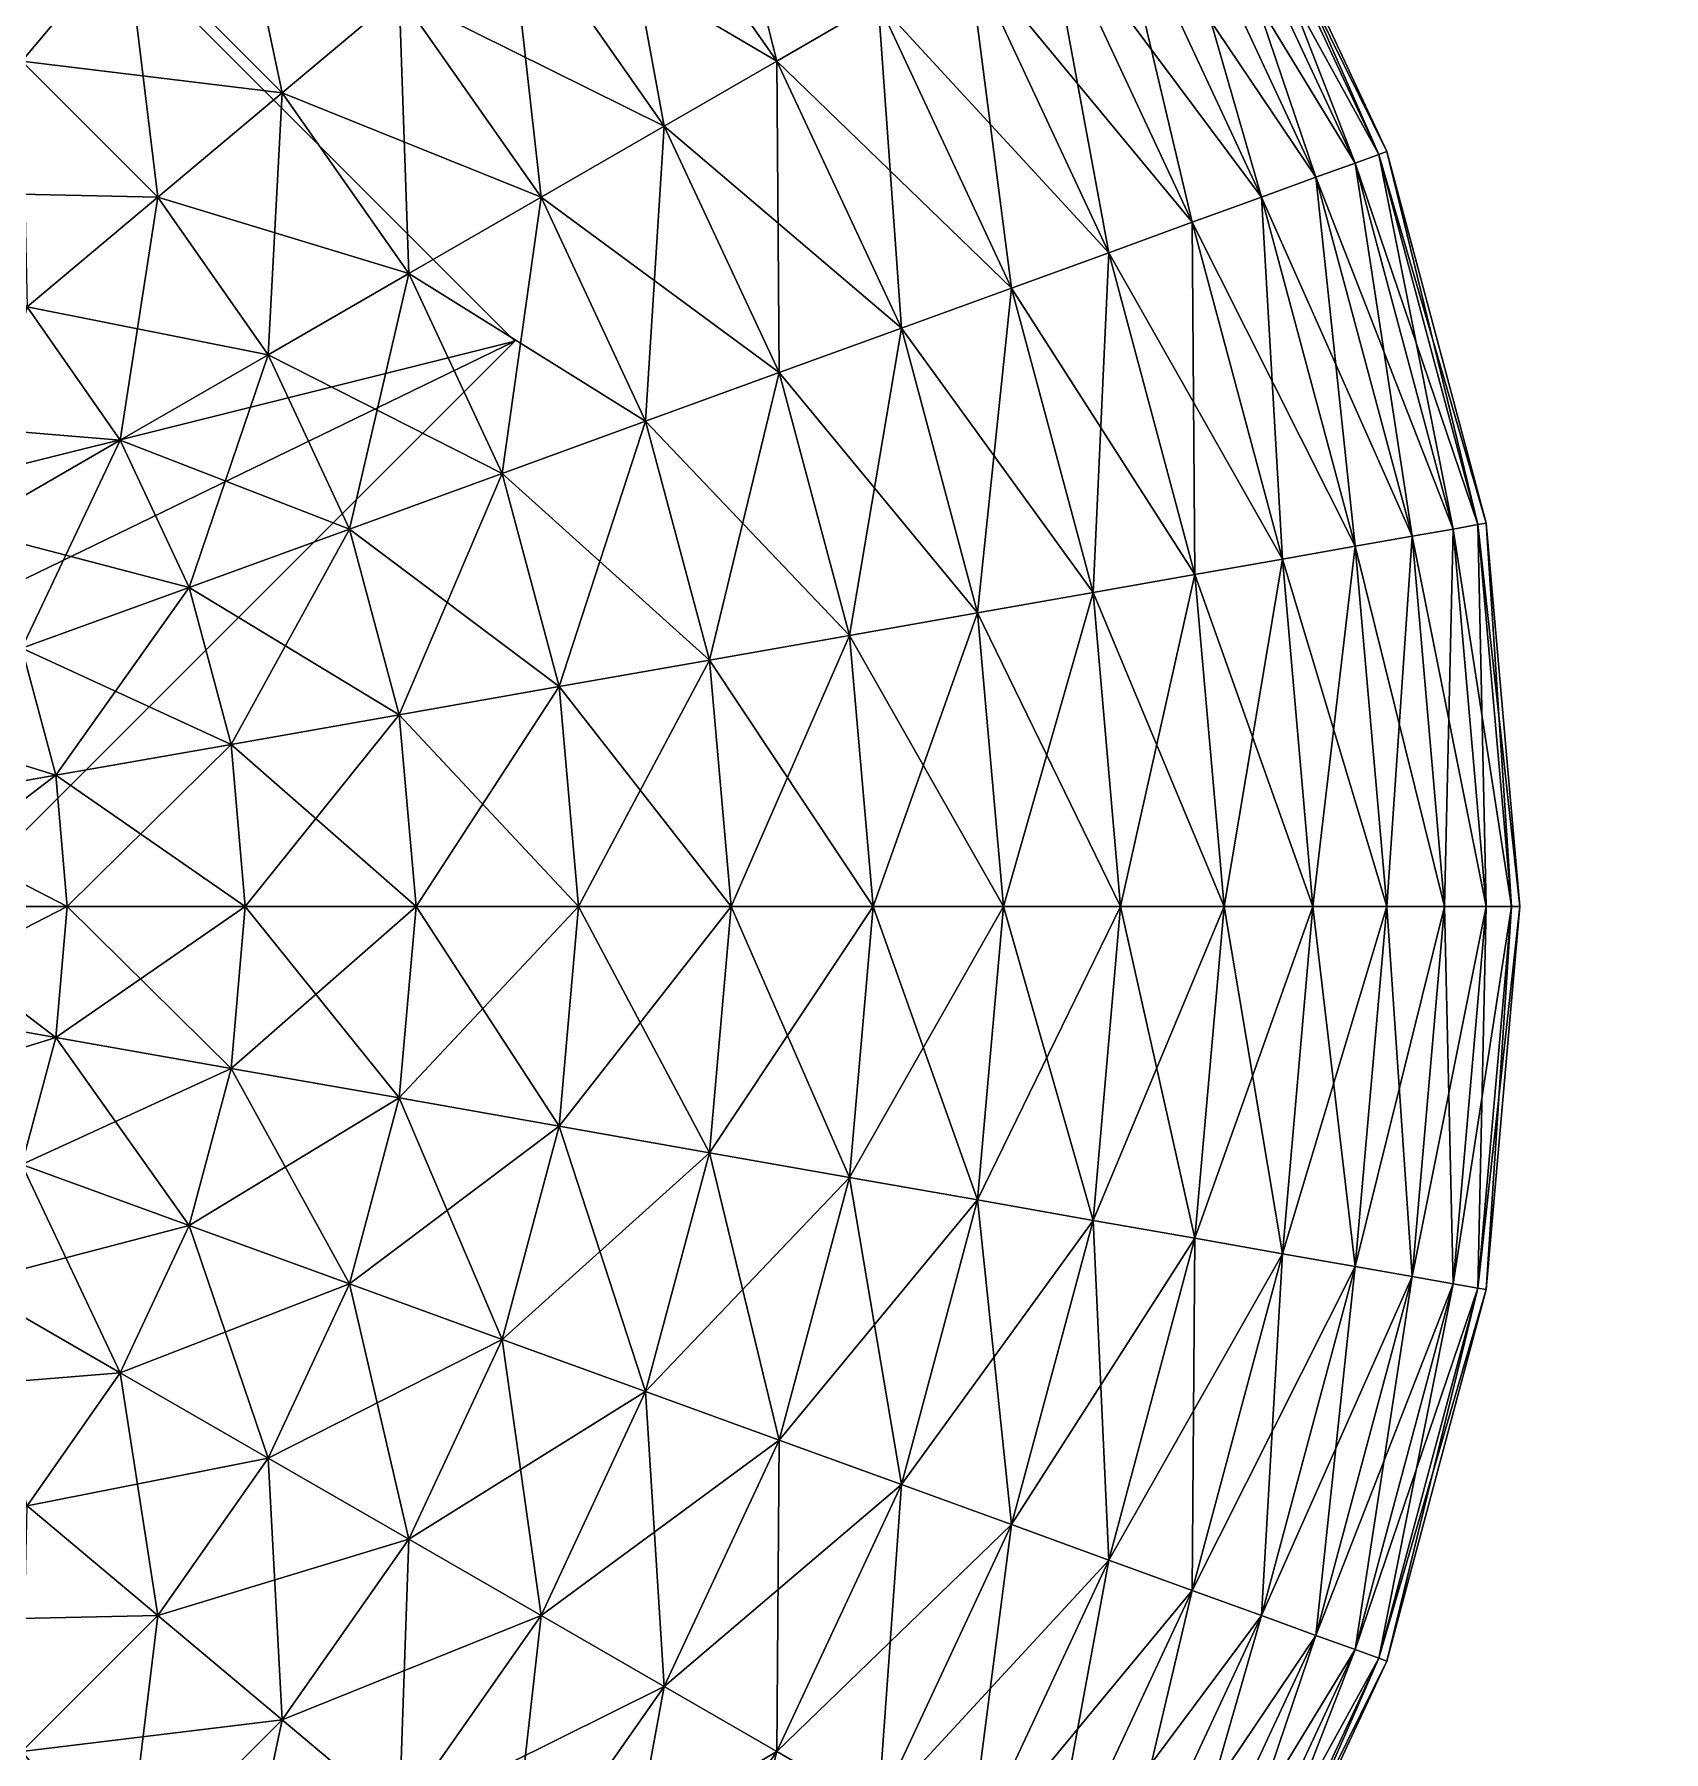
# Model space of a CAD drawing. Header units: metres. Extents: x -0.98 to 0.98, y -0.47 to 1.2.
# Drawn here: x -0.5565 to -0.4457, y 0.7255 to 0.8423 of the extents above; entities that cross this region are included whole.
import ezdxf

# ---------------------------------------------------------------- set-up
doc = ezdxf.new("R2010")
doc.units = ezdxf.units.M

msp = doc.modelspace()

# ---------------------------------------------------------------- linework, layer by layer
at = {"layer": 'Cube'}
for points in [[(-0.6, 0.94, 0.1), (0.6, 0.44, 0.1), (-0.6, 0.44, 0.1)], [(-0.6, 0.94, 0.1), (0.6, 0.94, 0.1), (0.6, 0.44, 0.1)], [(-0.6, 0.44, -0.1), (0.6, 0.94, -0.1), (-0.6, 0.94, -0.1)], [(-0.6, 0.44, -0.1), (0.6, 0.44, -0.1), (0.6, 0.94, -0.1)]]:
    msp.add_3dface(points, dxfattribs=at)
at = {"layer": 'Cube 1'}
for points in [[(-0.52379, 0.82142, 0.06598), (-0.62418, 0.9218, 0.19187), (-0.56054, 0.85816, 0.03598)], [(-0.52379, 0.82142, 0.06598), (-0.58743, 0.88506, 0.22187), (-0.62418, 0.9218, 0.19187)], [(-0.6935, 0.779, 0.22187), (-0.58743, 0.88506, 0.22187), (-0.52379, 0.82142, 0.06598)], [(-0.6666, 0.7521, 0.03598), (-0.52379, 0.82142, 0.06598), (-0.56054, 0.85816, 0.03598)], [(-0.6935, 0.779, 0.22187), (-0.52379, 0.82142, 0.06598), (-0.62986, 0.71536, 0.06598)], [(-0.6666, 0.7521, 0.03598), (-0.62986, 0.71536, 0.06598), (-0.52379, 0.82142, 0.06598)]]:
    msp.add_3dface(points, dxfattribs=at)
at = {"layer": 'Sphere'}
for points in [[(-0.42097, 0.63096, 0.121), (-0.46055, 0.63969, 0.1), (-0.35312, 0.7325, 0.1)], [(-0.46055, 0.63969, 0.1), (-0.32277, 0.71796, 0.079), (-0.35312, 0.7325, 0.1)]]:
    msp.add_3dface(points, dxfattribs=at)
at = {"layer": 'Sphere 1'}
for points in [[(-0.51138, 0.86198, 0.08455), (-0.51749, 0.85686, 0.08247), (-0.506, 0.84045, 0.08247)], [(-0.51138, 0.86198, 0.08455), (-0.506, 0.84045, 0.08247), (-0.4991, 0.84444, 0.08455)], [(-0.4761, 0.85771, 0.10437), (-0.4756, 0.858, 0.10175), (-0.46455, 0.8343, 0.10175)], [(-0.4756, 0.858, 0.10175), (-0.4761, 0.85771, 0.09914), (-0.46509, 0.83411, 0.09914)], [(-0.4756, 0.858, 0.10175), (-0.46509, 0.83411, 0.09914), (-0.46455, 0.8343, 0.10175)], [(-0.56249, 0.85751, 0.07718), (-0.5573, 0.84045, 0.07577), (-0.55021, 0.84891, 0.07718)], [(-0.54353, 0.85686, 0.07877), (-0.55021, 0.84891, 0.07718), (-0.5396, 0.8383, 0.07718)], [(-0.54353, 0.85686, 0.07877), (-0.5396, 0.8383, 0.07718), (-0.53165, 0.84498, 0.07877)], [(-0.52426, 0.85118, 0.12297), (-0.51749, 0.85686, 0.12104), (-0.506, 0.84045, 0.12104)], [(-0.51749, 0.85686, 0.08247), (-0.52426, 0.85118, 0.08054), (-0.51365, 0.83603, 0.08054)], [(-0.51749, 0.85686, 0.12104), (-0.4991, 0.84444, 0.11896), (-0.506, 0.84045, 0.12104)], [(-0.51749, 0.85686, 0.08247), (-0.51365, 0.83603, 0.08054), (-0.506, 0.84045, 0.08247)], [(-0.48003, 0.85544, 0.10952), (-0.47758, 0.85686, 0.10696), (-0.4667, 0.83352, 0.10696)], [(-0.47758, 0.85686, 0.09654), (-0.48003, 0.85544, 0.09399), (-0.46936, 0.83256, 0.09399)], [(-0.47758, 0.85686, 0.10696), (-0.4761, 0.85771, 0.10437), (-0.46509, 0.83411, 0.10437)], [(-0.4761, 0.85771, 0.09914), (-0.47758, 0.85686, 0.09654), (-0.4667, 0.83352, 0.09654)], [(-0.47758, 0.85686, 0.10696), (-0.46509, 0.83411, 0.10437), (-0.4667, 0.83352, 0.10696)], [(-0.47758, 0.85686, 0.09654), (-0.46936, 0.83256, 0.09399), (-0.4667, 0.83352, 0.09654)], [(-0.4761, 0.85771, 0.10437), (-0.46455, 0.8343, 0.10175), (-0.46509, 0.83411, 0.10437)], [(-0.4761, 0.85771, 0.09914), (-0.4667, 0.83352, 0.09654), (-0.46509, 0.83411, 0.09914)], [(-0.48344, 0.85348, 0.11201), (-0.48003, 0.85544, 0.10952), (-0.46936, 0.83256, 0.10952)], [(-0.48003, 0.85544, 0.09399), (-0.48344, 0.85348, 0.09149), (-0.47306, 0.83121, 0.09149)], [(-0.48003, 0.85544, 0.10952), (-0.4667, 0.83352, 0.10696), (-0.46936, 0.83256, 0.10952)], [(-0.48003, 0.85544, 0.09399), (-0.47306, 0.83121, 0.09149), (-0.46936, 0.83256, 0.09399)], [(-0.48778, 0.85097, 0.11443), (-0.48344, 0.85348, 0.11201), (-0.47306, 0.83121, 0.11201)], [(-0.48344, 0.85348, 0.09149), (-0.48778, 0.85097, 0.08908), (-0.47776, 0.8295, 0.08908)], [(-0.48344, 0.85348, 0.11201), (-0.46936, 0.83256, 0.10952), (-0.47306, 0.83121, 0.11201)], [(-0.48344, 0.85348, 0.09149), (-0.47776, 0.8295, 0.08908), (-0.47306, 0.83121, 0.09149)], [(-0.53165, 0.84498, 0.12474), (-0.52426, 0.85118, 0.12297), (-0.51365, 0.83603, 0.12297)], [(-0.52426, 0.85118, 0.08054), (-0.53165, 0.84498, 0.07877), (-0.52201, 0.83121, 0.07877)], [(-0.52426, 0.85118, 0.12297), (-0.506, 0.84045, 0.12104), (-0.51365, 0.83603, 0.12297)], [(-0.52426, 0.85118, 0.08054), (-0.52201, 0.83121, 0.07877), (-0.51365, 0.83603, 0.08054)], [(-0.49301, 0.84795, 0.11675), (-0.48778, 0.85097, 0.11443), (-0.47776, 0.8295, 0.11443)], [(-0.48778, 0.85097, 0.08908), (-0.49301, 0.84795, 0.08675), (-0.48344, 0.82743, 0.08675)], [(-0.48778, 0.85097, 0.11443), (-0.47306, 0.83121, 0.11201), (-0.47776, 0.8295, 0.11443)], [(-0.48778, 0.85097, 0.08908), (-0.48344, 0.82743, 0.08675), (-0.47776, 0.8295, 0.08908)], [(-0.56801, 0.84795, 0.12774), (-0.55021, 0.84891, 0.12633), (-0.5573, 0.84045, 0.12774)], [(-0.5573, 0.84045, 0.12774), (-0.55021, 0.84891, 0.12633), (-0.5396, 0.8383, 0.12633)], [(-0.55021, 0.84891, 0.07718), (-0.5573, 0.84045, 0.07577), (-0.54806, 0.83121, 0.07577)], [(-0.55021, 0.84891, 0.12633), (-0.53165, 0.84498, 0.12474), (-0.5396, 0.8383, 0.12633)], [(-0.55021, 0.84891, 0.07718), (-0.54806, 0.83121, 0.07577), (-0.5396, 0.8383, 0.07718)], [(-0.4991, 0.84444, 0.11896), (-0.49301, 0.84795, 0.11675), (-0.48344, 0.82743, 0.11675)], [(-0.49301, 0.84795, 0.08675), (-0.4991, 0.84444, 0.08455), (-0.49005, 0.82503, 0.08455)], [(-0.49301, 0.84795, 0.11675), (-0.47776, 0.8295, 0.11443), (-0.48344, 0.82743, 0.11675)], [(-0.49301, 0.84795, 0.08675), (-0.49005, 0.82503, 0.08455), (-0.48344, 0.82743, 0.08675)], [(-0.5396, 0.8383, 0.12633), (-0.53165, 0.84498, 0.12474), (-0.52201, 0.83121, 0.12474)], [(-0.53165, 0.84498, 0.07877), (-0.5396, 0.8383, 0.07718), (-0.531, 0.82602, 0.07718)], [(-0.53165, 0.84498, 0.12474), (-0.51365, 0.83603, 0.12297), (-0.52201, 0.83121, 0.12474)], [(-0.53165, 0.84498, 0.07877), (-0.531, 0.82602, 0.07718), (-0.52201, 0.83121, 0.07877)], [(-0.506, 0.84045, 0.12104), (-0.4991, 0.84444, 0.11896), (-0.49005, 0.82503, 0.11896)], [(-0.4991, 0.84444, 0.08455), (-0.506, 0.84045, 0.08247), (-0.49753, 0.8223, 0.08247)], [(-0.4991, 0.84444, 0.11896), (-0.48344, 0.82743, 0.11675), (-0.49005, 0.82503, 0.11896)], [(-0.4991, 0.84444, 0.08455), (-0.49753, 0.8223, 0.08247), (-0.49005, 0.82503, 0.08455)], [(-0.56476, 0.83156, 0.12894), (-0.5573, 0.84045, 0.12774), (-0.54806, 0.83121, 0.12774)], [(-0.5573, 0.84045, 0.12774), (-0.5396, 0.8383, 0.12633), (-0.54806, 0.83121, 0.12774)], [(-0.5573, 0.84045, 0.07577), (-0.55695, 0.82375, 0.07457), (-0.54806, 0.83121, 0.07577)], [(-0.51365, 0.83603, 0.12297), (-0.506, 0.84045, 0.12104), (-0.49753, 0.8223, 0.12104)], [(-0.506, 0.84045, 0.08247), (-0.51365, 0.83603, 0.08054), (-0.50584, 0.81928, 0.08054)], [(-0.506, 0.84045, 0.12104), (-0.49005, 0.82503, 0.11896), (-0.49753, 0.8223, 0.12104)], [(-0.506, 0.84045, 0.08247), (-0.50584, 0.81928, 0.08054), (-0.49753, 0.8223, 0.08247)], [(-0.54806, 0.83121, 0.12774), (-0.5396, 0.8383, 0.12633), (-0.531, 0.82602, 0.12633)], [(-0.5396, 0.8383, 0.07718), (-0.54806, 0.83121, 0.07577), (-0.54056, 0.8205, 0.07577)], [(-0.5396, 0.8383, 0.07718), (-0.54056, 0.8205, 0.07577), (-0.531, 0.82602, 0.07718)], [(-0.5396, 0.8383, 0.12633), (-0.52201, 0.83121, 0.12474), (-0.531, 0.82602, 0.12633)], [(-0.52201, 0.83121, 0.12474), (-0.51365, 0.83603, 0.12297), (-0.50584, 0.81928, 0.12297)], [(-0.51365, 0.83603, 0.08054), (-0.52201, 0.83121, 0.07877), (-0.51491, 0.81598, 0.07877)], [(-0.51365, 0.83603, 0.08054), (-0.51491, 0.81598, 0.07877), (-0.50584, 0.81928, 0.08054)], [(-0.51365, 0.83603, 0.12297), (-0.49753, 0.8223, 0.12104), (-0.50584, 0.81928, 0.12297)], [(-0.46936, 0.83256, 0.10952), (-0.4667, 0.83352, 0.10696), (-0.46003, 0.80865, 0.10696)], [(-0.4667, 0.83352, 0.09654), (-0.46936, 0.83256, 0.09399), (-0.46282, 0.80816, 0.09399)], [(-0.4667, 0.83352, 0.10696), (-0.46509, 0.83411, 0.10437), (-0.45835, 0.80895, 0.10437)], [(-0.46509, 0.83411, 0.09914), (-0.4667, 0.83352, 0.09654), (-0.46003, 0.80865, 0.09654)], [(-0.4667, 0.83352, 0.10696), (-0.45835, 0.80895, 0.10437), (-0.46003, 0.80865, 0.10696)], [(-0.4667, 0.83352, 0.09654), (-0.46282, 0.80816, 0.09399), (-0.46003, 0.80865, 0.09654)], [(-0.46509, 0.83411, 0.10437), (-0.46455, 0.8343, 0.10175), (-0.45779, 0.80905, 0.10175)], [(-0.46455, 0.8343, 0.10175), (-0.46509, 0.83411, 0.09914), (-0.45835, 0.80895, 0.09914)], [(-0.46509, 0.83411, 0.10437), (-0.45779, 0.80905, 0.10175), (-0.45835, 0.80895, 0.10437)], [(-0.46509, 0.83411, 0.09914), (-0.46003, 0.80865, 0.09654), (-0.45835, 0.80895, 0.09914)], [(-0.46455, 0.8343, 0.10175), (-0.45835, 0.80895, 0.09914), (-0.45779, 0.80905, 0.10175)], [(-0.47306, 0.83121, 0.11201), (-0.46936, 0.83256, 0.10952), (-0.46282, 0.80816, 0.10952)], [(-0.46936, 0.83256, 0.09399), (-0.47306, 0.83121, 0.09149), (-0.4667, 0.80748, 0.09149)], [(-0.46936, 0.83256, 0.10952), (-0.46003, 0.80865, 0.10696), (-0.46282, 0.80816, 0.10952)], [(-0.46936, 0.83256, 0.09399), (-0.4667, 0.80748, 0.09149), (-0.46282, 0.80816, 0.09399)], [(-0.56476, 0.83156, 0.12894), (-0.54806, 0.83121, 0.12774), (-0.55695, 0.82375, 0.12894)], [(-0.55695, 0.82375, 0.12894), (-0.54806, 0.83121, 0.12774), (-0.54056, 0.8205, 0.12774)], [(-0.54806, 0.83121, 0.07577), (-0.55695, 0.82375, 0.07457), (-0.55061, 0.8147, 0.07457)], [(-0.54806, 0.83121, 0.07577), (-0.55061, 0.8147, 0.07457), (-0.54056, 0.8205, 0.07577)], [(-0.54806, 0.83121, 0.12774), (-0.531, 0.82602, 0.12633), (-0.54056, 0.8205, 0.12774)], [(-0.531, 0.82602, 0.12633), (-0.52201, 0.83121, 0.12474), (-0.51491, 0.81598, 0.12474)], [(-0.52201, 0.83121, 0.07877), (-0.531, 0.82602, 0.07718), (-0.52466, 0.81243, 0.07718)], [(-0.52201, 0.83121, 0.07877), (-0.52466, 0.81243, 0.07718), (-0.51491, 0.81598, 0.07877)], [(-0.52201, 0.83121, 0.12474), (-0.50584, 0.81928, 0.12297), (-0.51491, 0.81598, 0.12474)], [(-0.47776, 0.8295, 0.11443), (-0.47306, 0.83121, 0.11201), (-0.4667, 0.80748, 0.11201)], [(-0.47306, 0.83121, 0.09149), (-0.47776, 0.8295, 0.08908), (-0.47163, 0.80661, 0.08908)], [(-0.47306, 0.83121, 0.11201), (-0.46282, 0.80816, 0.10952), (-0.4667, 0.80748, 0.11201)], [(-0.47306, 0.83121, 0.09149), (-0.47163, 0.80661, 0.08908), (-0.4667, 0.80748, 0.09149)], [(-0.48344, 0.82743, 0.11675), (-0.47776, 0.8295, 0.11443), (-0.47163, 0.80661, 0.11443)], [(-0.47776, 0.8295, 0.08908), (-0.48344, 0.82743, 0.08675), (-0.47758, 0.80556, 0.08675)], [(-0.47776, 0.8295, 0.11443), (-0.4667, 0.80748, 0.11201), (-0.47163, 0.80661, 0.11443)], [(-0.47776, 0.8295, 0.08908), (-0.47758, 0.80556, 0.08675), (-0.47163, 0.80661, 0.08908)], [(-0.49005, 0.82503, 0.11896), (-0.48344, 0.82743, 0.11675), (-0.47758, 0.80556, 0.11675)], [(-0.48344, 0.82743, 0.08675), (-0.49005, 0.82503, 0.08455), (-0.4845, 0.80434, 0.08455)], [(-0.48344, 0.82743, 0.08675), (-0.4845, 0.80434, 0.08455), (-0.47758, 0.80556, 0.08675)], [(-0.48344, 0.82743, 0.11675), (-0.47163, 0.80661, 0.11443), (-0.47758, 0.80556, 0.11675)], [(-0.54056, 0.8205, 0.12774), (-0.531, 0.82602, 0.12633), (-0.52466, 0.81243, 0.12633)], [(-0.531, 0.82602, 0.07718), (-0.54056, 0.8205, 0.07577), (-0.53503, 0.80865, 0.07577)], [(-0.531, 0.82602, 0.07718), (-0.53503, 0.80865, 0.07577), (-0.52466, 0.81243, 0.07718)], [(-0.531, 0.82602, 0.12633), (-0.51491, 0.81598, 0.12474), (-0.52466, 0.81243, 0.12633)], [(-0.49753, 0.8223, 0.12104), (-0.49005, 0.82503, 0.11896), (-0.4845, 0.80434, 0.11896)], [(-0.49005, 0.82503, 0.08455), (-0.49753, 0.8223, 0.08247), (-0.49235, 0.80295, 0.08247)], [(-0.49005, 0.82503, 0.08455), (-0.49235, 0.80295, 0.08247), (-0.4845, 0.80434, 0.08455)], [(-0.49005, 0.82503, 0.11896), (-0.47758, 0.80556, 0.11675), (-0.4845, 0.80434, 0.11896)], [(-0.56621, 0.81598, 0.12995), (-0.55695, 0.82375, 0.12894), (-0.55061, 0.8147, 0.12894)], [(-0.55695, 0.82375, 0.07457), (-0.56108, 0.80865, 0.07356), (-0.55061, 0.8147, 0.07457)], [(-0.55695, 0.82375, 0.12894), (-0.54056, 0.8205, 0.12774), (-0.55061, 0.8147, 0.12894)], [(-0.50584, 0.81928, 0.12297), (-0.49753, 0.8223, 0.12104), (-0.49235, 0.80295, 0.12104)], [(-0.49753, 0.8223, 0.08247), (-0.50584, 0.81928, 0.08054), (-0.50105, 0.80142, 0.08054)], [(-0.49753, 0.8223, 0.08247), (-0.50105, 0.80142, 0.08054), (-0.49235, 0.80295, 0.08247)], [(-0.49753, 0.8223, 0.12104), (-0.4845, 0.80434, 0.11896), (-0.49235, 0.80295, 0.12104)], [(-0.55061, 0.8147, 0.12894), (-0.54056, 0.8205, 0.12774), (-0.53503, 0.80865, 0.12774)], [(-0.54056, 0.8205, 0.07577), (-0.55061, 0.8147, 0.07457), (-0.54594, 0.80468, 0.07457)], [(-0.54056, 0.8205, 0.07577), (-0.54594, 0.80468, 0.07457), (-0.53503, 0.80865, 0.07577)], [(-0.54056, 0.8205, 0.12774), (-0.52466, 0.81243, 0.12633), (-0.53503, 0.80865, 0.12774)], [(-0.51491, 0.81598, 0.12474), (-0.50584, 0.81928, 0.12297), (-0.50105, 0.80142, 0.12297)], [(-0.50584, 0.81928, 0.08054), (-0.51491, 0.81598, 0.07877), (-0.51056, 0.79974, 0.07877)], [(-0.50584, 0.81928, 0.08054), (-0.51056, 0.79974, 0.07877), (-0.50105, 0.80142, 0.08054)], [(-0.50584, 0.81928, 0.12297), (-0.49235, 0.80295, 0.12104), (-0.50105, 0.80142, 0.12297)], [(-0.56621, 0.81598, 0.12995), (-0.55061, 0.8147, 0.12894), (-0.56108, 0.80865, 0.12995)], [(-0.52466, 0.81243, 0.12633), (-0.51491, 0.81598, 0.12474), (-0.51056, 0.79974, 0.12474)], [(-0.51491, 0.81598, 0.07877), (-0.52466, 0.81243, 0.07718), (-0.52078, 0.79794, 0.07718)], [(-0.51491, 0.81598, 0.07877), (-0.52078, 0.79794, 0.07718), (-0.51056, 0.79974, 0.07877)], [(-0.51491, 0.81598, 0.12474), (-0.50105, 0.80142, 0.12297), (-0.51056, 0.79974, 0.12474)], [(-0.56108, 0.80865, 0.12995), (-0.55061, 0.8147, 0.12894), (-0.54594, 0.80468, 0.12894)], [(-0.55061, 0.8147, 0.07457), (-0.56108, 0.80865, 0.07356), (-0.5573, 0.80055, 0.07356)], [(-0.55061, 0.8147, 0.07457), (-0.5573, 0.80055, 0.07356), (-0.54594, 0.80468, 0.07457)], [(-0.55061, 0.8147, 0.12894), (-0.53503, 0.80865, 0.12774), (-0.54594, 0.80468, 0.12894)], [(-0.53503, 0.80865, 0.12774), (-0.52466, 0.81243, 0.12633), (-0.52078, 0.79794, 0.12633)], [(-0.52466, 0.81243, 0.07718), (-0.53503, 0.80865, 0.07577), (-0.53165, 0.79602, 0.07577)], [(-0.52466, 0.81243, 0.07718), (-0.53165, 0.79602, 0.07577), (-0.52078, 0.79794, 0.07718)], [(-0.52466, 0.81243, 0.12633), (-0.51056, 0.79974, 0.12474), (-0.52078, 0.79794, 0.12633)], [(-0.46003, 0.80865, 0.10696), (-0.45835, 0.80895, 0.10437), (-0.45608, 0.783, 0.10437)], [(-0.45835, 0.80895, 0.09914), (-0.46003, 0.80865, 0.09654), (-0.45779, 0.783, 0.09654)], [(-0.45835, 0.80895, 0.10437), (-0.45779, 0.80905, 0.10175), (-0.45551, 0.783, 0.10175)], [(-0.45779, 0.80905, 0.10175), (-0.45835, 0.80895, 0.09914), (-0.45608, 0.783, 0.09914)], [(-0.45835, 0.80895, 0.10437), (-0.45551, 0.783, 0.10175), (-0.45608, 0.783, 0.10437)], [(-0.45835, 0.80895, 0.09914), (-0.45779, 0.783, 0.09654), (-0.45608, 0.783, 0.09914)], [(-0.45779, 0.80905, 0.10175), (-0.45608, 0.783, 0.09914), (-0.45551, 0.783, 0.10175)], [(-0.56108, 0.80865, 0.12995), (-0.54594, 0.80468, 0.12894), (-0.5573, 0.80055, 0.12995)], [(-0.54594, 0.80468, 0.12894), (-0.53503, 0.80865, 0.12774), (-0.53165, 0.79602, 0.12774)], [(-0.53503, 0.80865, 0.07577), (-0.54594, 0.80468, 0.07457), (-0.54308, 0.79401, 0.07457)], [(-0.53503, 0.80865, 0.07577), (-0.54308, 0.79401, 0.07457), (-0.53165, 0.79602, 0.07577)], [(-0.53503, 0.80865, 0.12774), (-0.52078, 0.79794, 0.12633), (-0.53165, 0.79602, 0.12774)], [(-0.4667, 0.80748, 0.11201), (-0.46282, 0.80816, 0.10952), (-0.46062, 0.783, 0.10952)], [(-0.46282, 0.80816, 0.09399), (-0.4667, 0.80748, 0.09149), (-0.46455, 0.783, 0.09149)], [(-0.46282, 0.80816, 0.09399), (-0.46455, 0.783, 0.09149), (-0.46062, 0.783, 0.09399)], [(-0.46282, 0.80816, 0.10952), (-0.46003, 0.80865, 0.10696), (-0.45779, 0.783, 0.10696)], [(-0.46003, 0.80865, 0.09654), (-0.46282, 0.80816, 0.09399), (-0.46062, 0.783, 0.09399)], [(-0.46282, 0.80816, 0.10952), (-0.45779, 0.783, 0.10696), (-0.46062, 0.783, 0.10952)], [(-0.46003, 0.80865, 0.09654), (-0.46062, 0.783, 0.09399), (-0.45779, 0.783, 0.09654)], [(-0.46003, 0.80865, 0.10696), (-0.45608, 0.783, 0.10437), (-0.45779, 0.783, 0.10696)], [(-0.47758, 0.80556, 0.11675), (-0.47163, 0.80661, 0.11443), (-0.46956, 0.783, 0.11443)], [(-0.47163, 0.80661, 0.08908), (-0.47758, 0.80556, 0.08675), (-0.4756, 0.783, 0.08675)], [(-0.47163, 0.80661, 0.08908), (-0.4756, 0.783, 0.08675), (-0.46956, 0.783, 0.08908)], [(-0.47163, 0.80661, 0.11443), (-0.4667, 0.80748, 0.11201), (-0.46455, 0.783, 0.11201)], [(-0.4667, 0.80748, 0.09149), (-0.47163, 0.80661, 0.08908), (-0.46956, 0.783, 0.08908)], [(-0.47163, 0.80661, 0.11443), (-0.46455, 0.783, 0.11201), (-0.46956, 0.783, 0.11443)], [(-0.4667, 0.80748, 0.09149), (-0.46956, 0.783, 0.08908), (-0.46455, 0.783, 0.09149)], [(-0.4667, 0.80748, 0.11201), (-0.46062, 0.783, 0.10952), (-0.46455, 0.783, 0.11201)], [(-0.4845, 0.80434, 0.11896), (-0.47758, 0.80556, 0.11675), (-0.4756, 0.783, 0.11675)], [(-0.47758, 0.80556, 0.08675), (-0.4845, 0.80434, 0.08455), (-0.48264, 0.783, 0.08455)], [(-0.47758, 0.80556, 0.08675), (-0.48264, 0.783, 0.08455), (-0.4756, 0.783, 0.08675)], [(-0.47758, 0.80556, 0.11675), (-0.46956, 0.783, 0.11443), (-0.4756, 0.783, 0.11675)], [(-0.5573, 0.80055, 0.12995), (-0.54594, 0.80468, 0.12894), (-0.54308, 0.79401, 0.12894)], [(-0.54594, 0.80468, 0.07457), (-0.5573, 0.80055, 0.07356), (-0.55499, 0.79191, 0.07356)], [(-0.54594, 0.80468, 0.07457), (-0.55499, 0.79191, 0.07356), (-0.54308, 0.79401, 0.07457)], [(-0.54594, 0.80468, 0.12894), (-0.53165, 0.79602, 0.12774), (-0.54308, 0.79401, 0.12894)], [(-0.49235, 0.80295, 0.12104), (-0.4845, 0.80434, 0.11896), (-0.48264, 0.783, 0.11896)], [(-0.4845, 0.80434, 0.08455), (-0.49235, 0.80295, 0.08247), (-0.4906, 0.783, 0.08247)], [(-0.4845, 0.80434, 0.08455), (-0.4906, 0.783, 0.08247), (-0.48264, 0.783, 0.08455)], [(-0.4845, 0.80434, 0.11896), (-0.4756, 0.783, 0.11675), (-0.48264, 0.783, 0.11896)], [(-0.50105, 0.80142, 0.12297), (-0.49235, 0.80295, 0.12104), (-0.4906, 0.783, 0.12104)], [(-0.49235, 0.80295, 0.08247), (-0.50105, 0.80142, 0.08054), (-0.49944, 0.783, 0.08054)], [(-0.49235, 0.80295, 0.08247), (-0.49944, 0.783, 0.08054), (-0.4906, 0.783, 0.08247)], [(-0.49235, 0.80295, 0.12104), (-0.48264, 0.783, 0.11896), (-0.4906, 0.783, 0.12104)], [(-0.51056, 0.79974, 0.12474), (-0.50105, 0.80142, 0.12297), (-0.49944, 0.783, 0.12297)], [(-0.50105, 0.80142, 0.08054), (-0.51056, 0.79974, 0.07877), (-0.50909, 0.783, 0.07877)], [(-0.50105, 0.80142, 0.08054), (-0.50909, 0.783, 0.07877), (-0.49944, 0.783, 0.08054)], [(-0.50105, 0.80142, 0.12297), (-0.4906, 0.783, 0.12104), (-0.49944, 0.783, 0.12297)], [(-0.56903, 0.79628, 0.13073), (-0.5573, 0.80055, 0.12995), (-0.55499, 0.79191, 0.12995)], [(-0.5573, 0.80055, 0.07356), (-0.56728, 0.78974, 0.07278), (-0.55499, 0.79191, 0.07356)], [(-0.5573, 0.80055, 0.12995), (-0.54308, 0.79401, 0.12894), (-0.55499, 0.79191, 0.12995)], [(-0.52078, 0.79794, 0.12633), (-0.51056, 0.79974, 0.12474), (-0.50909, 0.783, 0.12474)], [(-0.51056, 0.79974, 0.07877), (-0.52078, 0.79794, 0.07718), (-0.51947, 0.783, 0.07718)], [(-0.51056, 0.79974, 0.07877), (-0.51947, 0.783, 0.07718), (-0.50909, 0.783, 0.07877)], [(-0.51056, 0.79974, 0.12474), (-0.49944, 0.783, 0.12297), (-0.50909, 0.783, 0.12474)], [(-0.53165, 0.79602, 0.12774), (-0.52078, 0.79794, 0.12633), (-0.51947, 0.783, 0.12633)], [(-0.52078, 0.79794, 0.07718), (-0.53165, 0.79602, 0.07577), (-0.53051, 0.783, 0.07577)], [(-0.52078, 0.79794, 0.07718), (-0.53051, 0.783, 0.07577), (-0.51947, 0.783, 0.07718)], [(-0.52078, 0.79794, 0.12633), (-0.50909, 0.783, 0.12474), (-0.51947, 0.783, 0.12633)], [(-0.56903, 0.79628, 0.13073), (-0.55499, 0.79191, 0.12995), (-0.56728, 0.78974, 0.13073)], [(-0.54308, 0.79401, 0.12894), (-0.53165, 0.79602, 0.12774), (-0.53051, 0.783, 0.12774)], [(-0.53165, 0.79602, 0.07577), (-0.54308, 0.79401, 0.07457), (-0.54212, 0.783, 0.07457)], [(-0.53165, 0.79602, 0.07577), (-0.54212, 0.783, 0.07457), (-0.53051, 0.783, 0.07577)], [(-0.53165, 0.79602, 0.12774), (-0.51947, 0.783, 0.12633), (-0.53051, 0.783, 0.12774)], [(-0.55499, 0.79191, 0.12995), (-0.54308, 0.79401, 0.12894), (-0.54212, 0.783, 0.12894)], [(-0.54308, 0.79401, 0.07457), (-0.55499, 0.79191, 0.07356), (-0.55421, 0.783, 0.07356)], [(-0.54308, 0.79401, 0.07457), (-0.55421, 0.783, 0.07356), (-0.54212, 0.783, 0.07457)], [(-0.54308, 0.79401, 0.12894), (-0.53051, 0.783, 0.12774), (-0.54212, 0.783, 0.12894)], [(-0.56728, 0.78974, 0.13073), (-0.55499, 0.79191, 0.12995), (-0.55421, 0.783, 0.12995)], [(-0.55499, 0.79191, 0.07356), (-0.56728, 0.78974, 0.07278), (-0.56669, 0.783, 0.07278)], [(-0.55499, 0.79191, 0.07356), (-0.56669, 0.783, 0.07278), (-0.55421, 0.783, 0.07356)], [(-0.55499, 0.79191, 0.12995), (-0.54212, 0.783, 0.12894), (-0.55421, 0.783, 0.12995)], [(-0.56728, 0.78974, 0.13073), (-0.55421, 0.783, 0.12995), (-0.56669, 0.783, 0.13073)], [(-0.56669, 0.783, 0.13073), (-0.55499, 0.77409, 0.12995), (-0.56728, 0.77626, 0.13073)], [(-0.55421, 0.783, 0.07356), (-0.56728, 0.77626, 0.07278), (-0.55499, 0.77409, 0.07356)], [(-0.55421, 0.783, 0.07356), (-0.56669, 0.783, 0.07278), (-0.56728, 0.77626, 0.07278)], [(-0.56669, 0.783, 0.13073), (-0.55421, 0.783, 0.12995), (-0.55499, 0.77409, 0.12995)], [(-0.55421, 0.783, 0.12995), (-0.54308, 0.77199, 0.12894), (-0.55499, 0.77409, 0.12995)], [(-0.54212, 0.783, 0.07457), (-0.55499, 0.77409, 0.07356), (-0.54308, 0.77199, 0.07457)], [(-0.54212, 0.783, 0.07457), (-0.55421, 0.783, 0.07356), (-0.55499, 0.77409, 0.07356)], [(-0.55421, 0.783, 0.12995), (-0.54212, 0.783, 0.12894), (-0.54308, 0.77199, 0.12894)], [(-0.54212, 0.783, 0.12894), (-0.53165, 0.76998, 0.12774), (-0.54308, 0.77199, 0.12894)], [(-0.53051, 0.783, 0.07577), (-0.54308, 0.77199, 0.07457), (-0.53165, 0.76998, 0.07577)], [(-0.53051, 0.783, 0.07577), (-0.54212, 0.783, 0.07457), (-0.54308, 0.77199, 0.07457)], [(-0.54212, 0.783, 0.12894), (-0.53051, 0.783, 0.12774), (-0.53165, 0.76998, 0.12774)], [(-0.53051, 0.783, 0.12774), (-0.52078, 0.76806, 0.12633), (-0.53165, 0.76998, 0.12774)], [(-0.51947, 0.783, 0.07718), (-0.53165, 0.76998, 0.07577), (-0.52078, 0.76806, 0.07718)], [(-0.51947, 0.783, 0.07718), (-0.53051, 0.783, 0.07577), (-0.53165, 0.76998, 0.07577)], [(-0.53051, 0.783, 0.12774), (-0.51947, 0.783, 0.12633), (-0.52078, 0.76806, 0.12633)], [(-0.51947, 0.783, 0.12633), (-0.51056, 0.76626, 0.12474), (-0.52078, 0.76806, 0.12633)], [(-0.50909, 0.783, 0.07877), (-0.52078, 0.76806, 0.07718), (-0.51056, 0.76626, 0.07877)], [(-0.50909, 0.783, 0.07877), (-0.51947, 0.783, 0.07718), (-0.52078, 0.76806, 0.07718)], [(-0.51947, 0.783, 0.12633), (-0.50909, 0.783, 0.12474), (-0.51056, 0.76626, 0.12474)], [(-0.50909, 0.783, 0.12474), (-0.50105, 0.76458, 0.12297), (-0.51056, 0.76626, 0.12474)], [(-0.49944, 0.783, 0.08054), (-0.51056, 0.76626, 0.07877), (-0.50105, 0.76458, 0.08054)], [(-0.49944, 0.783, 0.08054), (-0.50909, 0.783, 0.07877), (-0.51056, 0.76626, 0.07877)], [(-0.50909, 0.783, 0.12474), (-0.49944, 0.783, 0.12297), (-0.50105, 0.76458, 0.12297)], [(-0.49944, 0.783, 0.12297), (-0.49235, 0.76305, 0.12104), (-0.50105, 0.76458, 0.12297)], [(-0.4906, 0.783, 0.08247), (-0.50105, 0.76458, 0.08054), (-0.49235, 0.76305, 0.08247)], [(-0.4906, 0.783, 0.08247), (-0.49944, 0.783, 0.08054), (-0.50105, 0.76458, 0.08054)], [(-0.49944, 0.783, 0.12297), (-0.4906, 0.783, 0.12104), (-0.49235, 0.76305, 0.12104)], [(-0.4906, 0.783, 0.12104), (-0.4845, 0.76166, 0.11896), (-0.49235, 0.76305, 0.12104)], [(-0.48264, 0.783, 0.08455), (-0.49235, 0.76305, 0.08247), (-0.4845, 0.76166, 0.08455)], [(-0.48264, 0.783, 0.08455), (-0.4906, 0.783, 0.08247), (-0.49235, 0.76305, 0.08247)], [(-0.4906, 0.783, 0.12104), (-0.48264, 0.783, 0.11896), (-0.4845, 0.76166, 0.11896)], [(-0.48264, 0.783, 0.11896), (-0.47758, 0.76044, 0.11675), (-0.4845, 0.76166, 0.11896)], [(-0.4756, 0.783, 0.08675), (-0.4845, 0.76166, 0.08455), (-0.47758, 0.76044, 0.08675)], [(-0.4756, 0.783, 0.08675), (-0.48264, 0.783, 0.08455), (-0.4845, 0.76166, 0.08455)], [(-0.48264, 0.783, 0.11896), (-0.4756, 0.783, 0.11675), (-0.47758, 0.76044, 0.11675)], [(-0.4756, 0.783, 0.11675), (-0.47163, 0.75939, 0.11443), (-0.47758, 0.76044, 0.11675)], [(-0.46956, 0.783, 0.08908), (-0.47758, 0.76044, 0.08675), (-0.47163, 0.75939, 0.08908)], [(-0.46956, 0.783, 0.08908), (-0.4756, 0.783, 0.08675), (-0.47758, 0.76044, 0.08675)], [(-0.4756, 0.783, 0.11675), (-0.46956, 0.783, 0.11443), (-0.47163, 0.75939, 0.11443)], [(-0.46956, 0.783, 0.11443), (-0.4667, 0.75852, 0.11201), (-0.47163, 0.75939, 0.11443)], [(-0.46455, 0.783, 0.09149), (-0.47163, 0.75939, 0.08908), (-0.4667, 0.75852, 0.09149)], [(-0.46455, 0.783, 0.09149), (-0.46956, 0.783, 0.08908), (-0.47163, 0.75939, 0.08908)], [(-0.46956, 0.783, 0.11443), (-0.46455, 0.783, 0.11201), (-0.4667, 0.75852, 0.11201)], [(-0.46455, 0.783, 0.11201), (-0.46282, 0.75784, 0.10952), (-0.4667, 0.75852, 0.11201)], [(-0.46062, 0.783, 0.09399), (-0.4667, 0.75852, 0.09149), (-0.46282, 0.75784, 0.09399)], [(-0.46062, 0.783, 0.09399), (-0.46455, 0.783, 0.09149), (-0.4667, 0.75852, 0.09149)], [(-0.46455, 0.783, 0.11201), (-0.46062, 0.783, 0.10952), (-0.46282, 0.75784, 0.10952)], [(-0.46062, 0.783, 0.10952), (-0.46003, 0.75735, 0.10696), (-0.46282, 0.75784, 0.10952)], [(-0.45779, 0.783, 0.09654), (-0.46282, 0.75784, 0.09399), (-0.46003, 0.75735, 0.09654)], [(-0.45779, 0.783, 0.09654), (-0.46062, 0.783, 0.09399), (-0.46282, 0.75784, 0.09399)], [(-0.46062, 0.783, 0.10952), (-0.45779, 0.783, 0.10696), (-0.46003, 0.75735, 0.10696)], [(-0.45779, 0.783, 0.10696), (-0.45835, 0.75705, 0.10437), (-0.46003, 0.75735, 0.10696)], [(-0.45608, 0.783, 0.09914), (-0.46003, 0.75735, 0.09654), (-0.45835, 0.75705, 0.09914)], [(-0.45608, 0.783, 0.09914), (-0.45779, 0.783, 0.09654), (-0.46003, 0.75735, 0.09654)], [(-0.45779, 0.783, 0.10696), (-0.45608, 0.783, 0.10437), (-0.45835, 0.75705, 0.10437)], [(-0.45608, 0.783, 0.10437), (-0.45779, 0.75695, 0.10175), (-0.45835, 0.75705, 0.10437)], [(-0.45551, 0.783, 0.10175), (-0.45835, 0.75705, 0.09914), (-0.45779, 0.75695, 0.10175)], [(-0.45551, 0.783, 0.10175), (-0.45608, 0.783, 0.09914), (-0.45835, 0.75705, 0.09914)], [(-0.45608, 0.783, 0.10437), (-0.45551, 0.783, 0.10175), (-0.45779, 0.75695, 0.10175)], [(-0.55499, 0.77409, 0.07356), (-0.56728, 0.77626, 0.07278), (-0.56903, 0.76972, 0.07278)], [(-0.56728, 0.77626, 0.13073), (-0.55499, 0.77409, 0.12995), (-0.5573, 0.76545, 0.12995)], [(-0.55499, 0.77409, 0.07356), (-0.56903, 0.76972, 0.07278), (-0.5573, 0.76545, 0.07356)], [(-0.55499, 0.77409, 0.12995), (-0.54594, 0.76132, 0.12894), (-0.5573, 0.76545, 0.12995)], [(-0.54308, 0.77199, 0.07457), (-0.55499, 0.77409, 0.07356), (-0.5573, 0.76545, 0.07356)], [(-0.55499, 0.77409, 0.12995), (-0.54308, 0.77199, 0.12894), (-0.54594, 0.76132, 0.12894)], [(-0.54308, 0.77199, 0.07457), (-0.5573, 0.76545, 0.07356), (-0.54594, 0.76132, 0.07457)], [(-0.54308, 0.77199, 0.12894), (-0.53503, 0.75735, 0.12774), (-0.54594, 0.76132, 0.12894)], [(-0.53165, 0.76998, 0.07577), (-0.54308, 0.77199, 0.07457), (-0.54594, 0.76132, 0.07457)], [(-0.54308, 0.77199, 0.12894), (-0.53165, 0.76998, 0.12774), (-0.53503, 0.75735, 0.12774)], [(-0.53165, 0.76998, 0.07577), (-0.54594, 0.76132, 0.07457), (-0.53503, 0.75735, 0.07577)], [(-0.53165, 0.76998, 0.12774), (-0.52466, 0.75357, 0.12633), (-0.53503, 0.75735, 0.12774)], [(-0.52078, 0.76806, 0.07718), (-0.53165, 0.76998, 0.07577), (-0.53503, 0.75735, 0.07577)], [(-0.53165, 0.76998, 0.12774), (-0.52078, 0.76806, 0.12633), (-0.52466, 0.75357, 0.12633)], [(-0.52078, 0.76806, 0.07718), (-0.53503, 0.75735, 0.07577), (-0.52466, 0.75357, 0.07718)], [(-0.52078, 0.76806, 0.12633), (-0.51491, 0.75002, 0.12474), (-0.52466, 0.75357, 0.12633)], [(-0.51056, 0.76626, 0.07877), (-0.52078, 0.76806, 0.07718), (-0.52466, 0.75357, 0.07718)], [(-0.52078, 0.76806, 0.12633), (-0.51056, 0.76626, 0.12474), (-0.51491, 0.75002, 0.12474)], [(-0.51056, 0.76626, 0.07877), (-0.52466, 0.75357, 0.07718), (-0.51491, 0.75002, 0.07877)], [(-0.51056, 0.76626, 0.12474), (-0.50584, 0.74672, 0.12297), (-0.51491, 0.75002, 0.12474)], [(-0.50105, 0.76458, 0.08054), (-0.51056, 0.76626, 0.07877), (-0.51491, 0.75002, 0.07877)], [(-0.51056, 0.76626, 0.12474), (-0.50105, 0.76458, 0.12297), (-0.50584, 0.74672, 0.12297)], [(-0.5573, 0.76545, 0.12995), (-0.55061, 0.7513, 0.12894), (-0.56108, 0.75735, 0.12995)], [(-0.54594, 0.76132, 0.07457), (-0.5573, 0.76545, 0.07356), (-0.56108, 0.75735, 0.07356)], [(-0.5573, 0.76545, 0.12995), (-0.54594, 0.76132, 0.12894), (-0.55061, 0.7513, 0.12894)], [(-0.50105, 0.76458, 0.08054), (-0.51491, 0.75002, 0.07877), (-0.50584, 0.74672, 0.08054)], [(-0.50105, 0.76458, 0.12297), (-0.49753, 0.7437, 0.12104), (-0.50584, 0.74672, 0.12297)], [(-0.49235, 0.76305, 0.08247), (-0.50105, 0.76458, 0.08054), (-0.50584, 0.74672, 0.08054)], [(-0.50105, 0.76458, 0.12297), (-0.49235, 0.76305, 0.12104), (-0.49753, 0.7437, 0.12104)], [(-0.49235, 0.76305, 0.08247), (-0.50584, 0.74672, 0.08054), (-0.49753, 0.7437, 0.08247)], [(-0.49235, 0.76305, 0.12104), (-0.49005, 0.74098, 0.11896), (-0.49753, 0.7437, 0.12104)], [(-0.4845, 0.76166, 0.08455), (-0.49235, 0.76305, 0.08247), (-0.49753, 0.7437, 0.08247)], [(-0.49235, 0.76305, 0.12104), (-0.4845, 0.76166, 0.11896), (-0.49005, 0.74098, 0.11896)], [(-0.54594, 0.76132, 0.07457), (-0.56108, 0.75735, 0.07356), (-0.55061, 0.7513, 0.07457)], [(-0.54594, 0.76132, 0.12894), (-0.54056, 0.7455, 0.12774), (-0.55061, 0.7513, 0.12894)], [(-0.53503, 0.75735, 0.07577), (-0.54594, 0.76132, 0.07457), (-0.55061, 0.7513, 0.07457)], [(-0.54594, 0.76132, 0.12894), (-0.53503, 0.75735, 0.12774), (-0.54056, 0.7455, 0.12774)], [(-0.4845, 0.76166, 0.08455), (-0.49753, 0.7437, 0.08247), (-0.49005, 0.74098, 0.08455)], [(-0.4845, 0.76166, 0.11896), (-0.48344, 0.73857, 0.11675), (-0.49005, 0.74098, 0.11896)], [(-0.47758, 0.76044, 0.08675), (-0.4845, 0.76166, 0.08455), (-0.49005, 0.74098, 0.08455)], [(-0.4845, 0.76166, 0.11896), (-0.47758, 0.76044, 0.11675), (-0.48344, 0.73857, 0.11675)], [(-0.47758, 0.76044, 0.08675), (-0.49005, 0.74098, 0.08455), (-0.48344, 0.73857, 0.08675)], [(-0.47758, 0.76044, 0.11675), (-0.47776, 0.7365, 0.11443), (-0.48344, 0.73857, 0.11675)], [(-0.47163, 0.75939, 0.08908), (-0.47758, 0.76044, 0.08675), (-0.48344, 0.73857, 0.08675)], [(-0.47758, 0.76044, 0.11675), (-0.47163, 0.75939, 0.11443), (-0.47776, 0.7365, 0.11443)], [(-0.47163, 0.75939, 0.08908), (-0.48344, 0.73857, 0.08675), (-0.47776, 0.7365, 0.08908)], [(-0.47163, 0.75939, 0.11443), (-0.47306, 0.73479, 0.11201), (-0.47776, 0.7365, 0.11443)], [(-0.4667, 0.75852, 0.09149), (-0.47163, 0.75939, 0.08908), (-0.47776, 0.7365, 0.08908)], [(-0.47163, 0.75939, 0.11443), (-0.4667, 0.75852, 0.11201), (-0.47306, 0.73479, 0.11201)], [(-0.4667, 0.75852, 0.09149), (-0.47776, 0.7365, 0.08908), (-0.47306, 0.73479, 0.09149)], [(-0.4667, 0.75852, 0.11201), (-0.46936, 0.73345, 0.10952), (-0.47306, 0.73479, 0.11201)], [(-0.46282, 0.75784, 0.09399), (-0.4667, 0.75852, 0.09149), (-0.47306, 0.73479, 0.09149)], [(-0.46282, 0.75784, 0.09399), (-0.47306, 0.73479, 0.09149), (-0.46936, 0.73345, 0.09399)], [(-0.4667, 0.75852, 0.11201), (-0.46282, 0.75784, 0.10952), (-0.46936, 0.73345, 0.10952)], [(-0.46282, 0.75784, 0.10952), (-0.4667, 0.73248, 0.10696), (-0.46936, 0.73345, 0.10952)], [(-0.46003, 0.75735, 0.09654), (-0.46282, 0.75784, 0.09399), (-0.46936, 0.73345, 0.09399)], [(-0.46282, 0.75784, 0.10952), (-0.46003, 0.75735, 0.10696), (-0.4667, 0.73248, 0.10696)], [(-0.55061, 0.7513, 0.07457), (-0.56108, 0.75735, 0.07356), (-0.56621, 0.75002, 0.07356)], [(-0.56108, 0.75735, 0.12995), (-0.55061, 0.7513, 0.12894), (-0.55695, 0.74225, 0.12894)], [(-0.53503, 0.75735, 0.07577), (-0.55061, 0.7513, 0.07457), (-0.54056, 0.7455, 0.07577)], [(-0.53503, 0.75735, 0.12774), (-0.531, 0.73998, 0.12633), (-0.54056, 0.7455, 0.12774)], [(-0.52466, 0.75357, 0.07718), (-0.53503, 0.75735, 0.07577), (-0.54056, 0.7455, 0.07577)], [(-0.53503, 0.75735, 0.12774), (-0.52466, 0.75357, 0.12633), (-0.531, 0.73998, 0.12633)], [(-0.46003, 0.75735, 0.09654), (-0.46936, 0.73345, 0.09399), (-0.4667, 0.73248, 0.09654)], [(-0.46003, 0.75735, 0.10696), (-0.46509, 0.73189, 0.10437), (-0.4667, 0.73248, 0.10696)], [(-0.45835, 0.75705, 0.09914), (-0.46003, 0.75735, 0.09654), (-0.4667, 0.73248, 0.09654)], [(-0.45835, 0.75705, 0.09914), (-0.4667, 0.73248, 0.09654), (-0.46509, 0.73189, 0.09914)], [(-0.46003, 0.75735, 0.10696), (-0.45835, 0.75705, 0.10437), (-0.46509, 0.73189, 0.10437)], [(-0.45835, 0.75705, 0.10437), (-0.46455, 0.7317, 0.10175), (-0.46509, 0.73189, 0.10437)], [(-0.45779, 0.75695, 0.10175), (-0.45835, 0.75705, 0.09914), (-0.46509, 0.73189, 0.09914)], [(-0.45779, 0.75695, 0.10175), (-0.46509, 0.73189, 0.09914), (-0.46455, 0.7317, 0.10175)], [(-0.45835, 0.75705, 0.10437), (-0.45779, 0.75695, 0.10175), (-0.46455, 0.7317, 0.10175)], [(-0.52466, 0.75357, 0.07718), (-0.54056, 0.7455, 0.07577), (-0.531, 0.73998, 0.07718)], [(-0.52466, 0.75357, 0.12633), (-0.52201, 0.73479, 0.12474), (-0.531, 0.73998, 0.12633)], [(-0.51491, 0.75002, 0.07877), (-0.52466, 0.75357, 0.07718), (-0.531, 0.73998, 0.07718)], [(-0.52466, 0.75357, 0.12633), (-0.51491, 0.75002, 0.12474), (-0.52201, 0.73479, 0.12474)], [(-0.55061, 0.7513, 0.07457), (-0.56621, 0.75002, 0.07356), (-0.55695, 0.74225, 0.07457)], [(-0.55061, 0.7513, 0.12894), (-0.54806, 0.73479, 0.12774), (-0.55695, 0.74225, 0.12894)], [(-0.54056, 0.7455, 0.07577), (-0.55061, 0.7513, 0.07457), (-0.55695, 0.74225, 0.07457)], [(-0.55061, 0.7513, 0.12894), (-0.54056, 0.7455, 0.12774), (-0.54806, 0.73479, 0.12774)], [(-0.51491, 0.75002, 0.07877), (-0.531, 0.73998, 0.07718), (-0.52201, 0.73479, 0.07877)], [(-0.51491, 0.75002, 0.12474), (-0.51365, 0.72997, 0.12297), (-0.52201, 0.73479, 0.12474)], [(-0.50584, 0.74672, 0.08054), (-0.51491, 0.75002, 0.07877), (-0.52201, 0.73479, 0.07877)], [(-0.51491, 0.75002, 0.12474), (-0.50584, 0.74672, 0.12297), (-0.51365, 0.72997, 0.12297)], [(-0.50584, 0.74672, 0.08054), (-0.52201, 0.73479, 0.07877), (-0.51365, 0.72997, 0.08054)], [(-0.50584, 0.74672, 0.12297), (-0.506, 0.72555, 0.12104), (-0.51365, 0.72997, 0.12297)], [(-0.49753, 0.7437, 0.08247), (-0.50584, 0.74672, 0.08054), (-0.51365, 0.72997, 0.08054)], [(-0.50584, 0.74672, 0.12297), (-0.49753, 0.7437, 0.12104), (-0.506, 0.72555, 0.12104)], [(-0.54056, 0.7455, 0.07577), (-0.55695, 0.74225, 0.07457), (-0.54806, 0.73479, 0.07577)], [(-0.54056, 0.7455, 0.12774), (-0.5396, 0.7277, 0.12633), (-0.54806, 0.73479, 0.12774)], [(-0.531, 0.73998, 0.07718), (-0.54056, 0.7455, 0.07577), (-0.54806, 0.73479, 0.07577)], [(-0.54056, 0.7455, 0.12774), (-0.531, 0.73998, 0.12633), (-0.5396, 0.7277, 0.12633)], [(-0.49753, 0.7437, 0.08247), (-0.51365, 0.72997, 0.08054), (-0.506, 0.72555, 0.08247)], [(-0.49753, 0.7437, 0.12104), (-0.4991, 0.72156, 0.11896), (-0.506, 0.72555, 0.12104)], [(-0.49005, 0.74098, 0.08455), (-0.49753, 0.7437, 0.08247), (-0.506, 0.72555, 0.08247)], [(-0.49753, 0.7437, 0.12104), (-0.49005, 0.74098, 0.11896), (-0.4991, 0.72156, 0.11896)], [(-0.54806, 0.73479, 0.07577), (-0.55695, 0.74225, 0.07457), (-0.56476, 0.73444, 0.07457)], [(-0.55695, 0.74225, 0.12894), (-0.54806, 0.73479, 0.12774), (-0.5573, 0.72555, 0.12774)], [(-0.49005, 0.74098, 0.08455), (-0.506, 0.72555, 0.08247), (-0.4991, 0.72156, 0.08455)], [(-0.49005, 0.74098, 0.11896), (-0.49301, 0.71805, 0.11675), (-0.4991, 0.72156, 0.11896)], [(-0.48344, 0.73857, 0.08675), (-0.49005, 0.74098, 0.08455), (-0.4991, 0.72156, 0.08455)], [(-0.49005, 0.74098, 0.11896), (-0.48344, 0.73857, 0.11675), (-0.49301, 0.71805, 0.11675)], [(-0.531, 0.73998, 0.07718), (-0.54806, 0.73479, 0.07577), (-0.5396, 0.7277, 0.07718)], [(-0.531, 0.73998, 0.12633), (-0.53165, 0.72102, 0.12474), (-0.5396, 0.7277, 0.12633)], [(-0.52201, 0.73479, 0.07877), (-0.531, 0.73998, 0.07718), (-0.5396, 0.7277, 0.07718)], [(-0.531, 0.73998, 0.12633), (-0.52201, 0.73479, 0.12474), (-0.53165, 0.72102, 0.12474)], [(-0.48344, 0.73857, 0.08675), (-0.4991, 0.72156, 0.08455), (-0.49301, 0.71805, 0.08675)], [(-0.48344, 0.73857, 0.11675), (-0.48778, 0.71503, 0.11443), (-0.49301, 0.71805, 0.11675)], [(-0.47776, 0.7365, 0.08908), (-0.48344, 0.73857, 0.08675), (-0.49301, 0.71805, 0.08675)], [(-0.48344, 0.73857, 0.11675), (-0.47776, 0.7365, 0.11443), (-0.48778, 0.71503, 0.11443)], [(-0.47776, 0.7365, 0.08908), (-0.49301, 0.71805, 0.08675), (-0.48778, 0.71503, 0.08908)], [(-0.47776, 0.7365, 0.11443), (-0.48344, 0.71252, 0.11201), (-0.48778, 0.71503, 0.11443)], [(-0.47306, 0.73479, 0.09149), (-0.47776, 0.7365, 0.08908), (-0.48778, 0.71503, 0.08908)], [(-0.47776, 0.7365, 0.11443), (-0.47306, 0.73479, 0.11201), (-0.48344, 0.71252, 0.11201)], [(-0.54806, 0.73479, 0.07577), (-0.56476, 0.73444, 0.07457), (-0.5573, 0.72555, 0.07577)], [(-0.54806, 0.73479, 0.12774), (-0.55021, 0.71709, 0.12633), (-0.5573, 0.72555, 0.12774)], [(-0.5396, 0.7277, 0.07718), (-0.54806, 0.73479, 0.07577), (-0.5573, 0.72555, 0.07577)], [(-0.54806, 0.73479, 0.12774), (-0.5396, 0.7277, 0.12633), (-0.55021, 0.71709, 0.12633)], [(-0.52201, 0.73479, 0.07877), (-0.5396, 0.7277, 0.07718), (-0.53165, 0.72102, 0.07877)], [(-0.52201, 0.73479, 0.12474), (-0.52426, 0.71482, 0.12297), (-0.53165, 0.72102, 0.12474)], [(-0.51365, 0.72997, 0.08054), (-0.52201, 0.73479, 0.07877), (-0.53165, 0.72102, 0.07877)], [(-0.52201, 0.73479, 0.12474), (-0.51365, 0.72997, 0.12297), (-0.52426, 0.71482, 0.12297)], [(-0.47306, 0.73479, 0.09149), (-0.48778, 0.71503, 0.08908), (-0.48344, 0.71252, 0.09149)], [(-0.47306, 0.73479, 0.11201), (-0.48003, 0.71056, 0.10952), (-0.48344, 0.71252, 0.11201)], [(-0.46936, 0.73345, 0.09399), (-0.47306, 0.73479, 0.09149), (-0.48344, 0.71252, 0.09149)], [(-0.47306, 0.73479, 0.11201), (-0.46936, 0.73345, 0.10952), (-0.48003, 0.71056, 0.10952)], [(-0.46936, 0.73345, 0.09399), (-0.48344, 0.71252, 0.09149), (-0.48003, 0.71056, 0.09399)], [(-0.46936, 0.73345, 0.10952), (-0.47758, 0.70914, 0.10696), (-0.48003, 0.71056, 0.10952)], [(-0.4667, 0.73248, 0.09654), (-0.46936, 0.73345, 0.09399), (-0.48003, 0.71056, 0.09399)], [(-0.46936, 0.73345, 0.10952), (-0.4667, 0.73248, 0.10696), (-0.47758, 0.70914, 0.10696)], [(-0.4667, 0.73248, 0.09654), (-0.48003, 0.71056, 0.09399), (-0.47758, 0.70914, 0.09654)], [(-0.4667, 0.73248, 0.10696), (-0.4761, 0.70829, 0.10437), (-0.47758, 0.70914, 0.10696)], [(-0.46509, 0.73189, 0.09914), (-0.4667, 0.73248, 0.09654), (-0.47758, 0.70914, 0.09654)], [(-0.46509, 0.73189, 0.09914), (-0.47758, 0.70914, 0.09654), (-0.4761, 0.70829, 0.09914)], [(-0.4667, 0.73248, 0.10696), (-0.46509, 0.73189, 0.10437), (-0.4761, 0.70829, 0.10437)], [(-0.46509, 0.73189, 0.10437), (-0.4756, 0.708, 0.10175), (-0.4761, 0.70829, 0.10437)], [(-0.46455, 0.7317, 0.10175), (-0.46509, 0.73189, 0.09914), (-0.4761, 0.70829, 0.09914)], [(-0.46509, 0.73189, 0.10437), (-0.46455, 0.7317, 0.10175), (-0.4756, 0.708, 0.10175)], [(-0.46455, 0.7317, 0.10175), (-0.4761, 0.70829, 0.09914), (-0.4756, 0.708, 0.10175)], [(-0.51365, 0.72997, 0.08054), (-0.53165, 0.72102, 0.07877), (-0.52426, 0.71482, 0.08054)], [(-0.51365, 0.72997, 0.12297), (-0.51749, 0.70914, 0.12104), (-0.52426, 0.71482, 0.12297)], [(-0.506, 0.72555, 0.08247), (-0.51365, 0.72997, 0.08054), (-0.52426, 0.71482, 0.08054)], [(-0.51365, 0.72997, 0.12297), (-0.506, 0.72555, 0.12104), (-0.51749, 0.70914, 0.12104)], [(-0.5396, 0.7277, 0.07718), (-0.5573, 0.72555, 0.07577), (-0.55021, 0.71709, 0.07718)], [(-0.5396, 0.7277, 0.12633), (-0.54353, 0.70914, 0.12474), (-0.55021, 0.71709, 0.12633)], [(-0.53165, 0.72102, 0.07877), (-0.5396, 0.7277, 0.07718), (-0.55021, 0.71709, 0.07718)], [(-0.5396, 0.7277, 0.12633), (-0.53165, 0.72102, 0.12474), (-0.54353, 0.70914, 0.12474)], [(-0.55021, 0.71709, 0.07718), (-0.5573, 0.72555, 0.07577), (-0.56801, 0.71805, 0.07577)], [(-0.506, 0.72555, 0.08247), (-0.52426, 0.71482, 0.08054), (-0.51749, 0.70914, 0.08247)], [(-0.506, 0.72555, 0.12104), (-0.51138, 0.70402, 0.11896), (-0.51749, 0.70914, 0.12104)], [(-0.4991, 0.72156, 0.08455), (-0.506, 0.72555, 0.08247), (-0.51749, 0.70914, 0.08247)], [(-0.506, 0.72555, 0.12104), (-0.4991, 0.72156, 0.11896), (-0.51138, 0.70402, 0.11896)]]:
    msp.add_3dface(points, dxfattribs=at)

doc.saveas('drawing.dxf')
